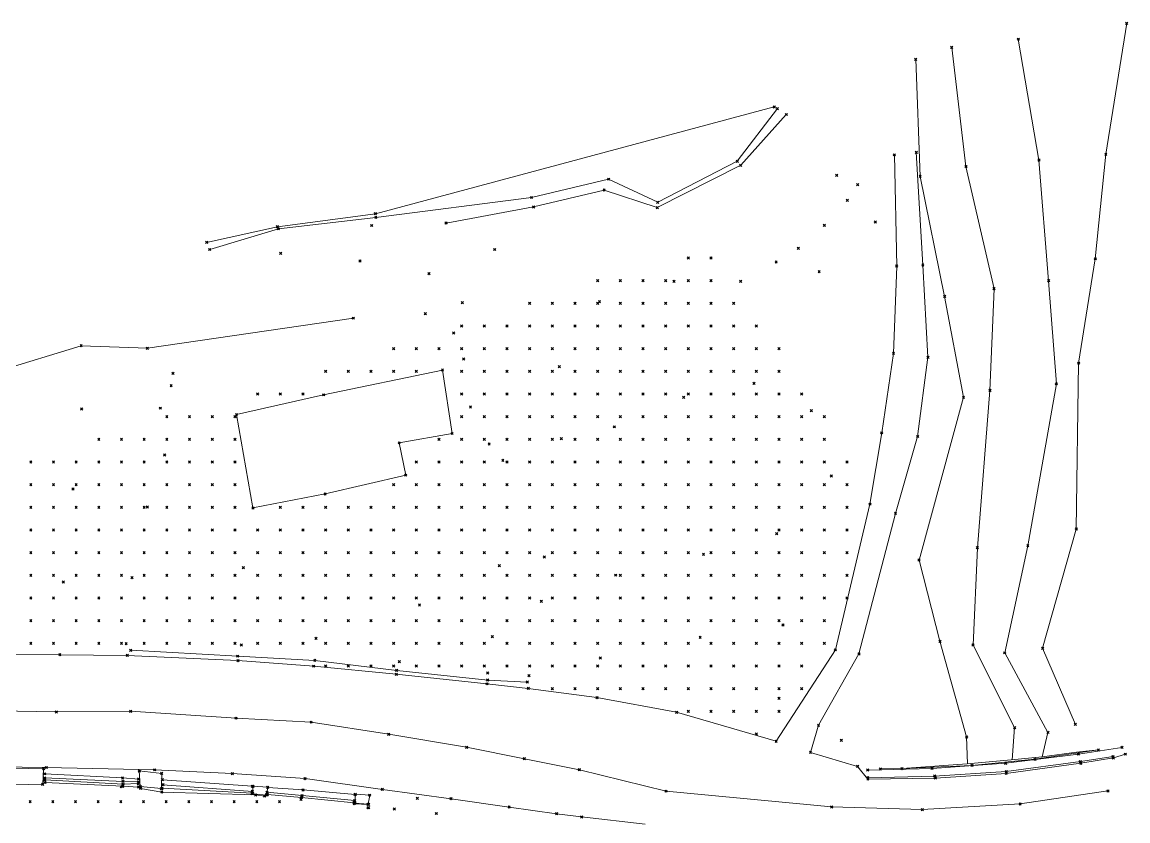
# Model space of a CAD drawing. Header units: metres. Extents: x 441556 to 446409, y 432338 to 461058.
# Drawn here: x 442288.8 to 442435.1, y 451494.8 to 451600.4 of the extents above; entities that cross this region are included whole.
import ezdxf

# ---------------------------------------------------------------- set-up
doc = ezdxf.new("R2010")
doc.units = ezdxf.units.M
doc.header["$MEASUREMENT"] = 0
doc.header["$PDMODE"] = 35
doc.header["$PDSIZE"] = 0.15
for name, color, linetype, lineweight in [('DTM-BRE-RevN_GRP_ CAROSABIL', 2, 'Continuous', 0), ('DTM-BRE-RevN_GRP_ACCES PROPRIETATE', 2, 'Continuous', 0), ('DTM-BRE-RevN_GRP_ACOSTAMENT', 2, 'Continuous', 0), ('DTM-BRE-RevN_GRP_AX', 2, 'Continuous', 0), ('DTM-BRE-RevN_GRP_BORDURA', 2, 'Continuous', 0), ('DTM-BRE-RevN_GRP_CURS APA', 2, 'Continuous', 0), ('DTM-BRE-RevN_GRP_DRUM PIATRA', 2, 'Continuous', 0), ('DTM-BRE-RevN_GRP_PLATFORMA BETON', 2, 'Continuous', 0), ('DTM-BRE-RevN_GRP_POD', 2, 'Continuous', 0), ('DTM-BRE-RevN_GRP_RAU', 2, 'Continuous', 0), ('DTM-BRE-RevN_GRP_SANT BETON JOS', 2, 'Continuous', 0), ('DTM-BRE-RevN_GRP_SANT BETON SUS', 2, 'Continuous', 0), ('DTM-BRE-RevN_GRP_TALUZ JOS', 2, 'Continuous', 0), ('DTM-BRE-RevN_GRP_TALUZ SUS', 2, 'Continuous', 0), ('DTM-BRE-RevN_GRP_TROTUAR', 2, 'Continuous', 0), ('DTM-BRE-RevN_YP_RevL', 1, 'Continuous', 0), ('DTM-NOK-RevN_LIDAR_co_lidar', 91, 'Continuous', 0), ('DTM-NOK-RevN_RTK', 32, 'Continuous', 0)]:
    doc.layers.add(name, color=color, linetype=linetype, lineweight=lineweight)

msp = doc.modelspace()

# ---------------------------------------------------------------- linework, layer by layer
at = {"layer": 'DTM-BRE-RevN_GRP_ CAROSABIL'}
for p, q in [((442281.865, 451516.865, 357.594), (442293.775, 451516.749, 357.779)), ((442293.775, 451516.749, 357.779), (442302.687, 451516.662, 357.88)), ((442302.687, 451516.662, 357.88), (442317.345, 451515.975, 358.039)), ((442388.553, 451505.313, 358.686), (442396.393, 451517.405, 357.764)), ((442399.506, 451516.859, 357.747), (442394.155, 451507.432, 358.628)), ((442317.345, 451515.975, 358.039), (442327.374, 451515.242, 358.163)), ((442327.374, 451515.242, 358.163), (442338.294, 451514.171, 358.349)), ((442338.294, 451514.171, 358.349), (442350.277, 451512.91, 358.466)), ((442350.277, 451512.91, 358.466), (442355.745, 451512.294, 358.49)), ((442355.745, 451512.294, 358.49), (442364.837, 451511.084, 358.55)), ((442364.837, 451511.084, 358.55), (442375.373, 451509.143, 358.603)), ((442375.373, 451509.143, 358.603), (442388.553, 451505.313, 358.686)), ((442394.155, 451507.432, 358.628), (442393.09, 451503.844, 358.707)), ((442393.09, 451503.844, 358.707), (442399.331, 451501.989, 358.732)), ((442433.172, 451503.114, 358.71), (442434.756, 451503.606, 358.571)), ((442291.983, 451501.842, 357.524), (442281.905, 451501.954, 357.529)), ((442306.31, 451501.533, 357.606), (442291.983, 451501.842, 357.524)), ((442399.331, 451501.989, 358.732), (442400.68, 451500.298, 358.831)), ((442418.978, 451501.069, 358.893), (442428.858, 451502.409, 358.756)), ((442428.858, 451502.409, 358.756), (442433.172, 451503.114, 358.71)), ((442316.589, 451501.028, 357.712), (442306.31, 451501.533, 357.606)), ((442326.221, 451500.378, 357.836), (442316.589, 451501.028, 357.712)), ((442336.444, 451498.938, 357.969), (442326.221, 451500.378, 357.836)), ((442400.68, 451500.298, 358.831), (442409.621, 451500.45, 358.922)), ((442409.621, 451500.45, 358.922), (442418.978, 451501.069, 358.893)), ((442345.531, 451497.713, 358.171), (442336.444, 451498.938, 357.969)), ((442353.225, 451496.608, 358.303), (442345.531, 451497.713, 358.171)), ((442359.498, 451495.719, 358.437), (442353.225, 451496.608, 358.303)), ((442362.812, 451495.308, 358.499), (442359.498, 451495.719, 358.437)), ((442371.211, 451494.329, 358.632), (442362.812, 451495.308, 358.499))]:
    msp.add_line(p, q, dxfattribs=at)
at = {"layer": 'DTM-BRE-RevN_GRP_ACCES PROPRIETATE'}
for p, q in [((442307.265, 451498.584, 357.23), (442304.45, 451499.079, 357.271)), ((442319.683, 451498.21, 357.318), (442307.265, 451498.584, 357.23)), ((442320.874, 451498.058, 357.219), (442319.683, 451498.21, 357.318)), ((442334.634, 451496.953, 357.677), (442332.717, 451497.043, 357.613))]:
    msp.add_line(p, q, dxfattribs=at)
at = {"layer": 'DTM-BRE-RevN_GRP_ACOSTAMENT'}
for p, q in [((442317.307, 451516.565, 358.032), (442303.157, 451517.337, 357.813)), ((442327.512, 451516.006, 358.131), (442317.307, 451516.565, 358.032)), ((442338.351, 451514.678, 358.295), (442327.512, 451516.006, 358.131)), ((442350.393, 451513.397, 358.401), (442338.351, 451514.678, 358.295)), ((442355.625, 451513.135, 358.416), (442350.393, 451513.397, 358.401))]:
    msp.add_line(p, q, dxfattribs=at)
at = {"layer": 'DTM-BRE-RevN_GRP_AX'}
for p, q in [((442281.579, 451509.436, 357.588), (442293.305, 451509.188, 357.656)), ((442293.305, 451509.188, 357.656), (442303.13, 451509.272, 357.732)), ((442303.13, 451509.272, 357.732), (442317.083, 451508.365, 357.867)), ((442317.083, 451508.365, 357.867), (442327.03, 451507.834, 357.973)), ((442327.03, 451507.834, 357.973), (442337.291, 451506.243, 358.137)), ((442337.291, 451506.243, 358.137), (442347.588, 451504.518, 358.289)), ((442347.588, 451504.518, 358.289), (442355.241, 451502.994, 358.408)), ((442355.241, 451502.994, 358.408), (442362.525, 451501.54, 358.489)), ((442362.525, 451501.54, 358.489), (442373.99, 451498.708, 358.656)), ((442373.99, 451498.708, 358.656), (442395.883, 451496.624, 358.904)), ((442420.837, 451497.029, 358.882), (442432.453, 451498.741, 358.768)), ((442395.883, 451496.624, 358.904), (442407.883, 451496.273, 359.002)), ((442407.883, 451496.273, 359.002), (442420.837, 451497.029, 358.882))]:
    msp.add_line(p, q, dxfattribs=at)
at = {"layer": 'DTM-BRE-RevN_GRP_BORDURA'}
for p, q in [((442428.81, 451502.615, 358.968), (442433.135, 451503.294, 358.745)), ((442418.992, 451501.305, 359.066), (442428.81, 451502.615, 358.968)), ((442400.68, 451500.49, 358.815), (442409.517, 451500.711, 359.069)), ((442409.517, 451500.711, 359.069), (442418.992, 451501.305, 359.066))]:
    msp.add_line(p, q, dxfattribs=at)
at = {"layer": 'DTM-BRE-RevN_GRP_CURS APA'}
for p, q in [((442335.518, 451575.085, 351.505), (442388.292, 451589.209, 351.399)), ((442322.555, 451573.363, 351.46), (442335.518, 451575.085, 351.505)), ((442313.195, 451571.287, 351.464), (442322.555, 451573.363, 351.46))]:
    msp.add_line(p, q, dxfattribs=at)
at = {"layer": 'DTM-BRE-RevN_GRP_DRUM PIATRA'}
for p, q in [((442404.196, 451582.871, 352.733), (442404.504, 451568.154, 353.303)), ((442407.095, 451583.201, 352.717), (442407.954, 451568.293, 353.204)), ((442404.504, 451568.154, 353.303), (442404.075, 451556.601, 353.718)), ((442407.954, 451568.293, 353.204), (442408.632, 451556.102, 353.761)), ((442404.075, 451556.601, 353.718), (442402.519, 451546.101, 354.416)), ((442408.632, 451556.102, 353.761), (442407.271, 451545.619, 354.56)), ((442402.519, 451546.101, 354.416), (442400.964, 451536.669, 355.343)), ((442407.271, 451545.619, 354.56), (442404.342, 451535.445, 355.593)), ((442400.964, 451536.669, 355.343), (442396.393, 451517.405, 357.764)), ((442404.342, 451535.445, 355.593), (442399.506, 451516.859, 357.747))]:
    msp.add_line(p, q, dxfattribs=at)
at = {"layer": 'DTM-BRE-RevN_GRP_PLATFORMA BETON'}
for p, q in [((442344.402, 451554.407, 357.744), (442328.663, 451551.127, 357.736)), ((442345.683, 451546.016, 357.942), (442344.402, 451554.407, 357.744)), ((442328.663, 451551.127, 357.736), (442317.149, 451548.525, 357.724)), ((442317.149, 451548.525, 357.724), (442319.327, 451536.165, 357.618)), ((442338.671, 451544.776, 357.709), (442345.683, 451546.016, 357.942)), ((442339.541, 451540.506, 357.642), (442338.671, 451544.776, 357.709)), ((442328.88, 451538.028, 357.655), (442339.541, 451540.506, 357.642)), ((442319.327, 451536.165, 357.618), (442328.88, 451538.028, 357.655))]:
    msp.add_line(p, q, dxfattribs=at)
at = {"layer": 'DTM-BRE-RevN_GRP_POD'}
for p, q in [((442431.196, 451504.173, 358.748), (442422.791, 451502.929, 358.997)), ((442414.445, 451502.116, 359.068), (442405.202, 451501.696, 359.052)), ((442422.791, 451502.929, 358.997), (442414.445, 451502.116, 359.068)), ((442287.65, 451501.743, 357.432), (442291.622, 451501.676, 357.431)), ((442291.622, 451501.676, 357.431), (442291.517, 451499.633, 357.162)), ((442304.416, 451499.315, 357.275), (442304.276, 451501.392, 357.464)), ((442304.276, 451501.392, 357.464), (442307.251, 451501.057, 357.435)), ((442307.251, 451501.057, 357.435), (442307.208, 451499.055, 357.279)), ((442405.202, 451501.696, 359.052), (442402.332, 451501.656, 359.011)), ((442291.517, 451499.633, 357.162), (442287.716, 451499.568, 357.076)), ((442307.208, 451499.055, 357.279), (442304.416, 451499.315, 357.275)), ((442319.326, 451499.357, 357.471), (442319.282, 451498.376, 357.327)), ((442321.285, 451499.235, 357.409), (442319.326, 451499.357, 357.471)), ((442321.105, 451498.198, 357.276), (442321.285, 451499.235, 357.409)), ((442319.282, 451498.376, 357.327), (442321.105, 451498.198, 357.276)), ((442332.886, 451498.304, 357.699), (442332.823, 451497.141, 357.585)), ((442334.774, 451498.186, 357.765), (442332.886, 451498.304, 357.699)), ((442334.558, 451496.984, 357.668), (442334.774, 451498.186, 357.765)), ((442332.823, 451497.141, 357.585), (442334.558, 451496.984, 357.668))]:
    msp.add_line(p, q, dxfattribs=at)
at = {"layer": 'DTM-BRE-RevN_GRP_RAU'}
for p, q in [((442413.658, 451581.325, 351.527), (442411.78, 451597.069, 351.224)), ((442423.32, 451582.167, 351.795), (442420.585, 451598.162, 351.568)), ((442417.378, 451565.165, 351.965), (442413.658, 451581.325, 351.527)), ((442424.594, 451566.225, 351.883), (442423.32, 451582.167, 351.795)), ((442425.635, 451552.579, 352.503), (442424.594, 451566.225, 351.883)), ((442416.828, 451551.711, 352.732), (442417.378, 451565.165, 351.965)), ((442415.177, 451530.91, 352.178), (442416.828, 451551.711, 352.732)), ((442421.846, 451531.166, 352.991), (442425.635, 451552.579, 352.503)), ((442418.785, 451517.01, 352.875), (442421.846, 451531.166, 352.991)), ((442414.599, 451518.034, 352.563), (442415.177, 451530.91, 352.178)), ((442420.101, 451507.118, 352.824), (442414.599, 451518.034, 352.563)), ((442424.506, 451506.488, 354.562), (442418.785, 451517.01, 352.875))]:
    msp.add_line(p, q, dxfattribs=at)
at = {"layer": 'DTM-BRE-RevN_GRP_SANT BETON JOS'}
for p, q in [((442302.136, 451500.002, 356.806), (442291.774, 451500.454, 356.632)), ((442302.142, 451499.636, 356.808), (442291.777, 451500.199, 356.663)), ((442304.218, 451499.946, 356.852), (442302.136, 451500.002, 356.806)), ((442304.132, 451499.714, 356.827), (442302.142, 451499.636, 356.808)), ((442319.255, 451498.679, 356.995), (442307.415, 451499.557, 356.831)), ((442325.821, 451498.118, 357.164), (442321.179, 451498.575, 356.936)), ((442332.793, 451497.481, 357.393), (442325.821, 451498.118, 357.164))]:
    msp.add_line(p, q, dxfattribs=at)
at = {"layer": 'DTM-BRE-RevN_GRP_SANT BETON SUS'}
for p, q in [((442302.059, 451500.459, 357.376), (442291.771, 451501.006, 357.306)), ((442304.203, 451500.309, 357.347), (442302.059, 451500.459, 357.376)), ((442302.098, 451499.357, 357.202), (442291.809, 451499.857, 356.958)), ((442304.178, 451499.248, 357.195), (442302.098, 451499.357, 357.202)), ((442319.211, 451498.43, 357.255), (442307.315, 451499.095, 357.143)), ((442319.231, 451499.353, 357.394), (442307.334, 451500.223, 357.358)), ((442325.948, 451498.872, 357.538), (442321.288, 451499.204, 357.427)), ((442332.834, 451498.264, 357.683), (442325.948, 451498.872, 357.538)), ((442325.767, 451497.89, 357.378), (442321.233, 451498.264, 357.251)), ((442332.695, 451497.189, 357.585), (442325.767, 451497.89, 357.378))]:
    msp.add_line(p, q, dxfattribs=at)
at = {"layer": 'DTM-BRE-RevN_GRP_TALUZ JOS'}
for p, q in [((442383.407, 451582.013, 351.921), (442388.709, 451588.98, 351.713)), ((442372.872, 451576.598, 351.831), (442383.407, 451582.013, 351.921)), ((442356.181, 451577.222, 351.884), (442366.375, 451579.65, 351.663)), ((442366.375, 451579.65, 351.663), (442372.872, 451576.598, 351.831)), ((442335.579, 451574.586, 352.251), (442356.181, 451577.222, 351.884)), ((442322.697, 451573.08, 351.955), (442335.579, 451574.586, 352.251)), ((442313.605, 451570.351, 352.065), (442322.697, 451573.08, 351.955))]:
    msp.add_line(p, q, dxfattribs=at)
at = {"layer": 'DTM-BRE-RevN_GRP_TALUZ SUS'}
for p, q in [((442432.167, 451582.944, 355.131), (442434.937, 451600.268, 353.46)), ((442407.605, 451580.008, 352.808), (442407.011, 451595.508, 352.101)), ((442383.861, 451581.48, 352.882), (442389.879, 451588.205, 352.413)), ((442430.769, 451569.113, 357.022), (442432.167, 451582.944, 355.131)), ((442372.821, 451575.887, 352.742), (442383.861, 451581.48, 352.882)), ((442410.832, 451564.152, 353.23), (442407.605, 451580.008, 352.808)), ((442356.457, 451575.977, 352.903), (442365.793, 451578.201, 352.731)), ((442365.793, 451578.201, 352.731), (442372.821, 451575.887, 352.742)), ((442344.882, 451573.835, 353.542), (442356.457, 451575.977, 352.903)), ((442428.565, 451555.311, 354.555), (442430.769, 451569.113, 357.022)), ((442413.335, 451550.803, 354.69), (442410.832, 451564.152, 353.23)), ((442284.979, 451554.066, 356.43), (442296.596, 451557.623, 356.834)), ((442296.596, 451557.623, 356.834), (442305.349, 451557.292, 356.758)), ((442428.254, 451533.369, 356.269), (442428.565, 451555.311, 354.555)), ((442407.45, 451529.272, 356.024), (442413.335, 451550.803, 354.69)), ((442423.801, 451517.611, 355.025), (442428.254, 451533.369, 356.269)), ((442410.22, 451518.544, 354.37), (442407.45, 451529.272, 356.024)), ((442413.749, 451505.886, 353.483), (442410.22, 451518.544, 354.37)), ((442428.134, 451507.538, 355.626), (442423.801, 451517.611, 355.025))]:
    msp.add_line(p, q, dxfattribs=at)
at = {"layer": 'DTM-BRE-RevN_GRP_TROTUAR'}
for p, q in [((442428.533, 451503.605, 358.93), (442418.919, 451502.402, 359.044)), ((442434.302, 451504.501, 358.62), (442428.533, 451503.605, 358.93)), ((442418.919, 451502.402, 359.044), (442409.18, 451501.721, 359.023)), ((442409.18, 451501.721, 359.023), (442400.65, 451501.506, 358.792))]:
    msp.add_line(p, q, dxfattribs=at)
at = {"layer": 'DTM-BRE-RevN_YP_RevL'}
for p, q in [((442305.349, 451557.292, 356.758), (442332.605, 451561.269, 357.144)), ((442420.101, 451507.118, 352.824), (442419.775, 451502.875, 352.954)), ((442423.767, 451503.264, 354.342), (442424.506, 451506.488, 354.562)), ((442413.879, 451502.333, 353.675), (442413.749, 451505.886, 353.483)), ((442423.767, 451503.264, 354.342), (442419.652, 451502.863, 352.967)), ((442428.3, 451503.874, 356.313), (442423.767, 451503.264, 354.342)), ((442431.196, 451504.173, 358.748), (442428.3, 451503.874, 356.313)), ((442413.833, 451502.329, 353.696), (442405.202, 451501.696, 359.052)), ((442419.652, 451502.863, 352.967), (442413.833, 451502.329, 353.696))]:
    msp.add_line(p, q, dxfattribs=at)
at = {"layer": 'DTM-NOK-RevN_LIDAR_co_lidar'}
for p in [(442376.918, 451569.241, 354.451), (442379.917, 451569.241, 354.413), (442364.921, 451566.242, 354.07), (442367.92, 451566.242, 354.016), (442370.919, 451566.242, 353.965), (442373.919, 451566.242, 353.972), (442376.918, 451566.242, 354.028), (442379.917, 451566.242, 353.925), (442355.922, 451563.243, 353.783), (442358.922, 451563.243, 353.839), (442361.921, 451563.243, 353.952), (442364.921, 451563.243, 354.043), (442367.92, 451563.243, 354.04), (442370.919, 451563.243, 353.975), (442373.919, 451563.243, 353.892), (442376.918, 451563.243, 353.836), (442379.917, 451563.243, 353.779), (442382.917, 451563.243, 353.674), (442346.924, 451560.243, 354.298), (442349.924, 451560.243, 354.136), (442352.923, 451560.243, 354.025), (442355.922, 451560.243, 353.915), (442358.922, 451560.243, 353.862), (442361.921, 451560.243, 353.918), (442364.921, 451560.243, 353.972), (442367.92, 451560.243, 353.995), (442370.919, 451560.243, 353.987), (442373.919, 451560.243, 353.937), (442376.918, 451560.243, 353.913), (442379.917, 451560.243, 353.899), (442382.917, 451560.243, 353.82), (442385.916, 451560.243, 353.706), (442337.926, 451557.244, 357.426), (442340.926, 451557.244, 357.373), (442343.925, 451557.244, 355.993), (442346.924, 451557.244, 354.734), (442349.924, 451557.244, 354.637), (442352.923, 451557.244, 354.241), (442355.922, 451557.244, 354.125), (442358.922, 451557.244, 353.906), (442361.921, 451557.244, 353.892), (442364.921, 451557.244, 353.936), (442367.92, 451557.244, 353.978), (442370.919, 451557.244, 354.018), (442373.919, 451557.244, 354.027), (442376.918, 451557.244, 354.032), (442379.917, 451557.244, 354.018), (442382.917, 451557.244, 353.962), (442385.916, 451557.244, 353.903), (442388.915, 451557.244, 353.858), (442328.928, 451554.245, 357.255), (442331.928, 451554.245, 357.35), (442334.927, 451554.245, 357.434), (442337.926, 451554.245, 357.45), (442340.926, 451554.245, 357.461), (442346.924, 451554.245, 354.931), (442349.924, 451554.245, 354.714), (442352.923, 451554.245, 354.306), (442355.922, 451554.245, 354.178), (442358.922, 451554.245, 353.901), (442361.921, 451554.245, 353.857), (442364.921, 451554.245, 353.936), (442367.92, 451554.245, 354.004), (442370.919, 451554.245, 354.085), (442373.919, 451554.245, 354.107), (442376.918, 451554.245, 354.113), (442379.917, 451554.245, 354.148), (442382.917, 451554.245, 354.159), (442385.916, 451554.245, 354.164), (442388.915, 451554.245, 354.134), (442319.93, 451551.245, 357.232), (442322.93, 451551.245, 357.319), (442325.929, 451551.245, 357.355), (442346.924, 451551.245, 355.107), (442349.924, 451551.245, 354.503), (442352.923, 451551.245, 354.353), (442355.922, 451551.245, 354.028), (442358.922, 451551.245, 353.853), (442361.921, 451551.245, 353.918), (442364.921, 451551.245, 353.99), (442367.92, 451551.245, 354.047), (442370.919, 451551.245, 354.177), (442373.919, 451551.245, 354.265), (442376.918, 451551.245, 354.314), (442379.917, 451551.245, 354.434), (442382.917, 451551.245, 354.665), (442385.916, 451551.245, 354.845), (442388.915, 451551.245, 354.678), (442391.915, 451551.245, 354.353), (442307.933, 451548.246, 355.677), (442310.932, 451548.246, 355.908), (442313.932, 451548.246, 356.592), (442316.931, 451548.246, 357.281), (442346.924, 451548.246, 355.63), (442349.924, 451548.246, 354.545), (442352.923, 451548.246, 354.413), (442355.922, 451548.246, 354.043), (442358.922, 451548.246, 353.885), (442361.921, 451548.246, 354.017), (442364.921, 451548.246, 354.124), (442367.92, 451548.246, 354.259), (442370.919, 451548.246, 354.452), (442373.919, 451548.246, 354.617), (442376.918, 451548.246, 354.768), (442379.917, 451548.246, 355.075), (442382.917, 451548.246, 355.597), (442385.916, 451548.246, 355.93), (442388.915, 451548.246, 355.568), (442391.915, 451548.246, 354.842), (442394.914, 451548.246, 354.523), (442298.935, 451545.247, 355.661), (442301.934, 451545.247, 355.773), (442304.934, 451545.247, 355.8), (442307.933, 451545.247, 355.9), (442310.932, 451545.247, 356.046), (442313.932, 451545.247, 356.446), (442316.931, 451545.247, 357.071), (442343.925, 451545.247, 357.658), (442346.924, 451545.247, 356.554), (442349.924, 451545.247, 354.961), (442352.923, 451545.247, 354.576), (442355.922, 451545.247, 354.527), (442358.922, 451545.247, 354.39), (442361.921, 451545.247, 354.201), (442364.921, 451545.247, 354.461), (442367.92, 451545.247, 354.783), (442370.919, 451545.247, 354.969), (442373.919, 451545.247, 355.299), (442376.918, 451545.247, 355.699), (442379.917, 451545.247, 356.26), (442382.917, 451545.247, 356.923), (442385.916, 451545.247, 357.103), (442388.915, 451545.247, 356.587), (442391.915, 451545.247, 355.57), (442394.914, 451545.247, 355.145), (442289.937, 451542.247, 356.11), (442292.936, 451542.247, 355.35), (442295.936, 451542.247, 355.23), (442298.935, 451542.247, 355.475), (442301.934, 451542.247, 355.625), (442304.934, 451542.247, 355.792), (442307.933, 451542.247, 356.042), (442310.932, 451542.247, 356.216), (442313.932, 451542.247, 356.368), (442316.931, 451542.247, 356.827), (442340.926, 451542.247, 357.61), (442343.925, 451542.247, 357.696), (442346.924, 451542.247, 357.273), (442349.924, 451542.247, 355.742), (442352.923, 451542.247, 355.013), (442355.922, 451542.247, 355.128), (442358.922, 451542.247, 355.255), (442361.921, 451542.247, 354.838), (442364.921, 451542.247, 355.244), (442367.92, 451542.247, 355.842), (442370.919, 451542.247, 356.108), (442373.919, 451542.247, 356.618), (442376.918, 451542.247, 357.137), (442379.917, 451542.247, 357.587), (442382.917, 451542.247, 358.081), (442385.916, 451542.247, 358.109), (442388.915, 451542.247, 357.513), (442391.915, 451542.247, 356.254), (442394.914, 451542.247, 355.62), (442397.913, 451542.247, 355.034), (442289.937, 451539.248, 356.381), (442292.936, 451539.248, 355.443), (442295.936, 451539.248, 355.23), (442298.935, 451539.248, 355.517), (442301.934, 451539.248, 355.723), (442304.934, 451539.248, 355.855), (442307.933, 451539.248, 356.022), (442310.932, 451539.248, 356.219), (442313.932, 451539.248, 356.373), (442316.931, 451539.248, 356.753), (442337.926, 451539.248, 357.566), (442340.926, 451539.248, 357.609), (442343.925, 451539.248, 357.682), (442346.924, 451539.248, 357.735), (442349.924, 451539.248, 357.003), (442352.923, 451539.248, 355.622), (442355.922, 451539.248, 355.417), (442358.922, 451539.248, 355.862), (442361.921, 451539.248, 356.048), (442364.921, 451539.248, 356.524), (442367.92, 451539.248, 357.42), (442370.919, 451539.248, 357.976), (442373.919, 451539.248, 358.239), (442376.918, 451539.248, 358.241), (442379.917, 451539.248, 358.131), (442382.917, 451539.248, 358.236), (442385.916, 451539.248, 358.324), (442388.915, 451539.248, 357.913), (442391.915, 451539.248, 356.688), (442394.914, 451539.248, 355.983), (442397.913, 451539.248, 355.26), (442289.937, 451536.249, 356.831), (442292.936, 451536.249, 355.674), (442295.936, 451536.249, 355.38), (442298.935, 451536.249, 355.64), (442301.934, 451536.249, 355.854), (442304.934, 451536.249, 355.986), (442307.933, 451536.249, 356.092), (442310.932, 451536.249, 356.261), (442313.932, 451536.249, 356.434), (442316.931, 451536.249, 356.771), (442322.93, 451536.249, 357.421), (442325.929, 451536.249, 357.443), (442328.928, 451536.249, 357.472), (442331.928, 451536.249, 357.484), (442334.927, 451536.249, 357.546), (442337.926, 451536.249, 357.572), (442340.926, 451536.249, 357.502), (442343.925, 451536.249, 357.479), (442346.924, 451536.249, 357.2), (442349.924, 451536.249, 357.506), (442352.923, 451536.249, 355.728), (442355.922, 451536.249, 355.953), (442358.922, 451536.249, 357.12), (442361.921, 451536.249, 357.694), (442364.921, 451536.249, 357.951), (442367.92, 451536.249, 358.095), (442370.919, 451536.249, 358.218), (442373.919, 451536.249, 358.775), (442376.918, 451536.249, 358.741), (442379.917, 451536.249, 358.21), (442382.917, 451536.249, 358.257), (442385.916, 451536.249, 358.363), (442388.915, 451536.249, 358.099), (442391.915, 451536.249, 357.2), (442394.914, 451536.249, 356.441), (442397.913, 451536.249, 355.503), (442289.937, 451533.249, 356.698), (442292.936, 451533.249, 355.586), (442295.936, 451533.249, 355.418), (442298.935, 451533.249, 355.676), (442301.934, 451533.249, 355.893), (442304.934, 451533.249, 356.041), (442307.933, 451533.249, 356.176), (442310.932, 451533.249, 356.329), (442313.932, 451533.249, 356.48), (442316.931, 451533.249, 356.765), (442319.93, 451533.249, 357.209), (442322.93, 451533.249, 357.476), (442325.929, 451533.249, 357.498), (442328.928, 451533.249, 357.468), (442331.928, 451533.249, 357.488), (442334.927, 451533.249, 357.522), (442337.926, 451533.249, 357.585), (442340.926, 451533.249, 357.19), (442343.925, 451533.249, 357.018), (442346.924, 451533.249, 355.951), (442349.924, 451533.249, 355.777), (442352.923, 451533.249, 355.835), (442355.922, 451533.249, 357.698), (442358.922, 451533.249, 358.427), (442361.921, 451533.249, 358.473), (442364.921, 451533.249, 358.276), (442367.92, 451533.249, 358.165), (442370.919, 451533.249, 358.173), (442373.919, 451533.249, 358.407), (442376.918, 451533.249, 358.414), (442379.917, 451533.249, 358.212), (442382.917, 451533.249, 358.29), (442385.916, 451533.249, 358.351), (442388.915, 451533.249, 358.041), (442391.915, 451533.249, 357.343), (442394.914, 451533.249, 356.615), (442397.913, 451533.249, 355.879), (442289.937, 451530.25, 356.341), (442292.936, 451530.25, 355.48), (442295.936, 451530.25, 355.56), (442298.935, 451530.25, 355.855), (442301.934, 451530.25, 356.036), (442304.934, 451530.25, 356.14), (442307.933, 451530.25, 356.295), (442310.932, 451530.25, 356.441), (442313.932, 451530.25, 356.563), (442316.931, 451530.25, 356.78), (442319.93, 451530.25, 357.072), (442322.93, 451530.25, 357.322), (442325.929, 451530.25, 357.379), (442328.928, 451530.25, 357.376), (442331.928, 451530.25, 357.368), (442334.927, 451530.25, 357.477), (442337.926, 451530.25, 357.547), (442340.926, 451530.25, 357.302), (442343.925, 451530.25, 356.976), (442346.924, 451530.25, 356.307), (442349.924, 451530.25, 356.502), (442352.923, 451530.25, 357.705), (442355.922, 451530.25, 358.064), (442358.922, 451530.25, 358.117), (442361.921, 451530.25, 358.122), (442364.921, 451530.25, 358.277), (442367.92, 451530.25, 358.259), (442370.919, 451530.25, 358.2), (442373.919, 451530.25, 358.171), (442376.918, 451530.25, 358.192), (442379.917, 451530.25, 358.218), (442382.917, 451530.25, 358.148), (442385.916, 451530.25, 358.019), (442388.915, 451530.25, 357.741), (442391.915, 451530.25, 357.324), (442394.914, 451530.25, 356.891), (442397.913, 451530.25, 356.365), (442289.937, 451527.251, 356.164), (442292.936, 451527.251, 356.294), (442295.936, 451527.251, 356.155), (442298.935, 451527.251, 356.152), (442301.934, 451527.251, 356.259), (442304.934, 451527.251, 356.331), (442307.933, 451527.251, 356.406), (442310.932, 451527.251, 356.519), (442313.932, 451527.251, 356.622), (442316.931, 451527.251, 356.743), (442319.93, 451527.251, 356.899), (442322.93, 451527.251, 357.006), (442325.929, 451527.251, 357.119), (442328.928, 451527.251, 357.223), (442331.928, 451527.251, 357.281), (442334.927, 451527.251, 357.618), (442337.926, 451527.251, 357.996), (442340.926, 451527.251, 358.107), (442343.925, 451527.251, 358.008), (442346.924, 451527.251, 357.677), (442349.924, 451527.251, 357.662), (442352.923, 451527.251, 357.655), (442355.922, 451527.251, 357.749), (442358.922, 451527.251, 357.889), (442361.921, 451527.251, 358.012), (442364.921, 451527.251, 358.115), (442367.92, 451527.251, 358.156), (442370.919, 451527.251, 358.136), (442373.919, 451527.251, 358.101), (442376.918, 451527.251, 358.056), (442379.917, 451527.251, 358.033), (442382.917, 451527.251, 358.02), (442385.916, 451527.251, 357.915), (442388.915, 451527.251, 357.697), (442391.915, 451527.251, 357.38), (442394.914, 451527.251, 356.963), (442397.913, 451527.251, 356.61), (442289.937, 451524.251, 356.419), (442292.936, 451524.251, 356.529), (442295.936, 451524.251, 356.57), (442298.935, 451524.251, 356.582), (442301.934, 451524.251, 356.583), (442304.934, 451524.251, 356.596), (442307.933, 451524.251, 356.615), (442310.932, 451524.251, 356.647), (442313.932, 451524.251, 356.703), (442316.931, 451524.251, 356.767), (442319.93, 451524.251, 356.834), (442322.93, 451524.251, 356.915), (442325.929, 451524.251, 356.996), (442328.928, 451524.251, 357.065), (442331.928, 451524.251, 357.163), (442334.927, 451524.251, 357.563), (442337.926, 451524.251, 358.028), (442340.926, 451524.251, 357.845), (442343.925, 451524.251, 357.75), (442346.924, 451524.251, 357.552), (442349.924, 451524.251, 357.463), (442352.923, 451524.251, 357.546), (442355.922, 451524.251, 357.689), (442358.922, 451524.251, 357.836), (442361.921, 451524.251, 357.967), (442364.921, 451524.251, 358.043), (442367.92, 451524.251, 358.09), (442370.919, 451524.251, 358.093), (442373.919, 451524.251, 358.068), (442376.918, 451524.251, 358.037), (442379.917, 451524.251, 358.014), (442382.917, 451524.251, 358.018), (442385.916, 451524.251, 357.938), (442388.915, 451524.251, 357.668), (442391.915, 451524.251, 357.378), (442394.914, 451524.251, 357.115), (442397.913, 451524.251, 356.93), (442289.937, 451521.252, 356.867), (442292.936, 451521.252, 356.92), (442295.936, 451521.252, 356.942), (442298.935, 451521.252, 356.925), (442301.934, 451521.252, 356.895), (442304.934, 451521.252, 356.906), (442307.933, 451521.252, 356.905), (442310.932, 451521.252, 356.882), (442313.932, 451521.252, 356.883), (442316.931, 451521.252, 356.906), (442319.93, 451521.252, 356.939), (442322.93, 451521.252, 356.973), (442325.929, 451521.252, 357.01), (442328.928, 451521.252, 357.064), (442331.928, 451521.252, 357.061), (442334.927, 451521.252, 357.266), (442337.926, 451521.252, 357.428), (442340.926, 451521.252, 357.476), (442343.925, 451521.252, 357.464), (442346.924, 451521.252, 357.461), (442349.924, 451521.252, 357.556), (442352.923, 451521.252, 357.631), (442355.922, 451521.252, 357.737), (442358.922, 451521.252, 357.815), (442361.921, 451521.252, 357.931), (442364.921, 451521.252, 358.033), (442367.92, 451521.252, 358.059), (442370.919, 451521.252, 358.064), (442373.919, 451521.252, 358.053), (442376.918, 451521.252, 358.021), (442379.917, 451521.252, 358.001), (442382.917, 451521.252, 357.99), (442385.916, 451521.252, 357.876), (442388.915, 451521.252, 357.637), (442391.915, 451521.252, 357.474), (442394.914, 451521.252, 357.336), (442289.937, 451518.253, 357.296), (442292.936, 451518.253, 357.331), (442295.936, 451518.253, 357.315), (442298.935, 451518.253, 357.287), (442301.934, 451518.253, 357.282), (442304.934, 451518.253, 357.31), (442307.933, 451518.253, 357.336), (442310.932, 451518.253, 357.382), (442313.932, 451518.253, 357.421), (442316.931, 451518.253, 357.414), (442319.93, 451518.253, 357.397), (442322.93, 451518.253, 357.348), (442325.929, 451518.253, 357.257), (442328.928, 451518.253, 357.225), (442331.928, 451518.253, 357.277), (442334.927, 451518.253, 357.35), (442337.926, 451518.253, 357.467), (442340.926, 451518.253, 357.543), (442343.925, 451518.253, 357.595), (442346.924, 451518.253, 357.629), (442349.924, 451518.253, 357.704), (442352.923, 451518.253, 357.754), (442355.922, 451518.253, 357.806), (442358.922, 451518.253, 357.852), (442361.921, 451518.253, 357.945), (442364.921, 451518.253, 358.062), (442367.92, 451518.253, 358.125), (442370.919, 451518.253, 358.119), (442373.919, 451518.253, 358.084), (442376.918, 451518.253, 358.044), (442379.917, 451518.253, 358.01), (442382.917, 451518.253, 358.034), (442385.916, 451518.253, 358.111), (442388.915, 451518.253, 358.091), (442391.915, 451518.253, 357.922), (442394.914, 451518.253, 357.748), (442328.928, 451515.253, 357.908), (442331.928, 451515.253, 357.884), (442334.927, 451515.253, 357.845), (442337.926, 451515.253, 357.879), (442340.926, 451515.253, 357.882), (442343.925, 451515.253, 357.898), (442346.924, 451515.253, 357.9), (442349.924, 451515.253, 357.948), (442352.923, 451515.253, 357.925), (442355.922, 451515.253, 357.897), (442358.922, 451515.253, 357.959), (442361.921, 451515.253, 358.063), (442364.921, 451515.253, 358.132), (442367.92, 451515.253, 358.174), (442370.919, 451515.253, 358.174), (442373.919, 451515.253, 358.159), (442376.918, 451515.253, 358.138), (442379.917, 451515.253, 358.152), (442382.917, 451515.253, 358.29), (442385.916, 451515.253, 358.475), (442388.915, 451515.253, 358.533), (442391.915, 451515.253, 358.428), (442358.922, 451512.254, 358.357), (442361.921, 451512.254, 358.425), (442364.921, 451512.254, 358.426), (442367.92, 451512.254, 358.36), (442370.919, 451512.254, 358.302), (442373.919, 451512.254, 358.26), (442376.918, 451512.254, 358.269), (442379.917, 451512.254, 358.367), (442382.917, 451512.254, 358.568), (442385.916, 451512.254, 358.794), (442388.915, 451512.254, 358.86), (442391.915, 451512.254, 358.749), (442376.918, 451509.255, 358.539), (442379.917, 451509.255, 358.597), (442382.917, 451509.255, 358.782), (442385.916, 451509.255, 359.048), (442388.915, 451509.255, 359.078), (442385.916, 451506.255, 358.822), (442289.846, 451497.336, 356.405), (442292.845, 451497.336, 356.251), (442295.844, 451497.336, 356.467), (442298.844, 451497.336, 356.614), (442301.843, 451497.336, 356.635), (442304.842, 451497.336, 356.881), (442307.842, 451497.336, 357.289), (442310.841, 451497.336, 357.386), (442313.84, 451497.336, 357.284), (442316.84, 451497.336, 357.183), (442319.839, 451497.336, 357.153), (442322.838, 451497.336, 357.218)]:
    msp.add_point(p, dxfattribs=at)
at = {"layer": 'DTM-NOK-RevN_RTK'}
for p in [(442434.937, 451600.268, 353.46), (442411.78, 451597.069, 351.224), (442420.585, 451598.162, 351.568), (442407.011, 451595.508, 352.101), (442388.292, 451589.209, 351.399), (442388.709, 451588.98, 351.713), (442389.879, 451588.205, 352.413), (442404.196, 451582.871, 352.733), (442407.095, 451583.201, 352.717), (442423.32, 451582.167, 351.795), (442432.167, 451582.944, 355.131), (442383.407, 451582.013, 351.921), (442383.861, 451581.48, 352.882), (442413.658, 451581.325, 351.527), (442366.375, 451579.65, 351.663), (442396.57, 451580.143, 354.832), (442407.605, 451580.008, 352.808), (442365.793, 451578.201, 352.731), (442399.323, 451578.917, 355.536), (442356.181, 451577.222, 351.884), (442372.872, 451576.598, 351.831), (442397.959, 451576.849, 355.528), (442335.518, 451575.085, 351.505), (442356.457, 451575.977, 352.903), (442372.821, 451575.887, 352.742), (442322.555, 451573.363, 351.46), (442335.019, 451573.524, 352.706), (442335.579, 451574.586, 352.251), (442344.882, 451573.835, 353.542), (442394.941, 451573.526, 355.524), (442401.682, 451573.97, 353.044), (442322.697, 451573.08, 351.955), (442313.195, 451571.287, 351.464), (442391.482, 451570.517, 355.749), (442313.605, 451570.351, 352.065), (442322.999, 451569.853, 352.198), (442351.315, 451570.345, 353.467), (442430.769, 451569.113, 357.022), (442333.492, 451568.842, 352.798), (442388.551, 451568.704, 355.03), (442404.504, 451568.154, 353.303), (442407.954, 451568.293, 353.204), (442342.603, 451567.166, 353.153), (442375.046, 451566.151, 353.892), (442383.837, 451566.131, 353.643), (442394.239, 451567.41, 353.404), (442424.594, 451566.225, 351.883), (442417.378, 451565.165, 351.965), (442347.03, 451563.325, 353.729), (442365.175, 451563.466, 354.097), (442410.832, 451564.152, 353.23), (442342.144, 451561.846, 357.356), (442332.605, 451561.269, 357.144), (442345.887, 451559.316, 354.43), (442296.596, 451557.623, 356.834), (442305.349, 451557.292, 356.758), (442347.199, 451555.856, 354.569), (442404.075, 451556.601, 353.718), (442408.632, 451556.102, 353.761), (442344.402, 451554.407, 357.744), (442359.863, 451554.863, 353.969), (442428.565, 451555.311, 354.555), (442308.729, 451553.962, 357.15), (442308.498, 451552.322, 357.193), (442385.611, 451552.634, 354.124), (442416.828, 451551.711, 352.732), (442425.635, 451552.579, 352.503), (442328.663, 451551.127, 357.736), (442376.319, 451550.784, 354.185), (442413.335, 451550.803, 354.69), (442296.646, 451549.271, 356.25), (442307.08, 451549.362, 355.61), (442317.149, 451548.525, 357.724), (442348.105, 451549.508, 354.742), (442393.201, 451549.023, 354.304), (442345.683, 451546.016, 357.942), (442367.124, 451546.895, 354.222), (442402.519, 451546.101, 354.416), (442407.271, 451545.619, 354.56), (442338.671, 451544.776, 357.709), (442350.58, 451544.613, 354.45), (442360.137, 451545.339, 353.853), (442307.628, 451543.184, 356.232), (442352.382, 451542.456, 354.865), (442339.541, 451540.506, 357.642), (442395.853, 451540.407, 354.906), (442295.509, 451538.684, 355.815), (442328.88, 451538.028, 357.655), (442305.335, 451536.276, 356.183), (442319.327, 451536.165, 357.618), (442400.964, 451536.669, 355.343), (442404.342, 451535.445, 355.593), (442388.631, 451532.769, 357.897), (442428.254, 451533.369, 356.269), (442415.177, 451530.91, 352.178), (442421.846, 451531.166, 352.991), (442357.88, 451529.682, 357.557), (442378.935, 451530.021, 357.979), (442318.064, 451528.259, 356.979), (442351.925, 451528.546, 357.32), (442407.45, 451529.272, 356.024), (442303.311, 451526.937, 356.543), (442367.323, 451527.28, 357.931), (442294.242, 451526.36, 356.579), (442357.486, 451523.831, 357.734), (442341.358, 451523.318, 357.421), (442389.439, 451520.704, 357.586), (442302.552, 451518.204, 357.516), (442317.773, 451518.042, 357.449), (442327.664, 451518.909, 357.241), (442350.989, 451519.158, 357.77), (442378.497, 451519.043, 357.98), (442410.22, 451518.544, 354.37), (442414.599, 451518.034, 352.563), (442293.775, 451516.749, 357.779), (442302.687, 451516.662, 357.88), (442303.157, 451517.337, 357.813), (442317.307, 451516.565, 358.032), (442365.298, 451516.31, 358.121), (442396.393, 451517.405, 357.764), (442399.506, 451516.859, 357.747), (442418.785, 451517.01, 352.875), (442423.801, 451517.611, 355.025), (442317.345, 451515.975, 358.039), (442327.374, 451515.242, 358.163), (442327.512, 451516.006, 358.131), (442338.69, 451515.826, 357.698), (442338.294, 451514.171, 358.349), (442338.351, 451514.678, 358.295), (442350.385, 451514.356, 357.984), (442350.393, 451513.397, 358.401), (442355.834, 451513.995, 357.943), (442350.277, 451512.91, 358.466), (442355.625, 451513.135, 358.416), (442355.745, 451512.294, 358.49), (442364.837, 451511.084, 358.55), (442388.938, 451511.003, 358.827), (442293.305, 451509.188, 357.656), (442303.13, 451509.272, 357.732), (442375.373, 451509.143, 358.603), (442317.083, 451508.365, 357.867), (442327.03, 451507.834, 357.973), (442428.134, 451507.538, 355.626), (442337.291, 451506.243, 358.137), (442394.155, 451507.432, 358.628), (442420.101, 451507.118, 352.824), (442424.506, 451506.488, 354.562), (442388.553, 451505.313, 358.686), (442397.184, 451505.45, 358.603), (442413.749, 451505.886, 353.483), (442347.588, 451504.518, 358.289), (442393.09, 451503.844, 358.707), (442428.533, 451503.605, 358.93), (442431.196, 451504.173, 358.748), (442433.135, 451503.294, 358.745), (442433.172, 451503.114, 358.71), (442434.302, 451504.501, 358.62), (442434.756, 451503.606, 358.571), (442291.622, 451501.676, 357.431), (442291.983, 451501.842, 357.524), (442355.241, 451502.994, 358.408), (442399.331, 451501.989, 358.732), (442402.332, 451501.656, 359.011), (442405.202, 451501.696, 359.052), (442409.18, 451501.721, 359.023), (442414.445, 451502.116, 359.068), (442418.919, 451502.402, 359.044), (442422.791, 451502.929, 358.997), (442428.81, 451502.615, 358.968), (442428.858, 451502.409, 358.756), (442291.771, 451501.006, 357.306), (442291.774, 451500.454, 356.632), (442291.777, 451500.199, 356.663), (442302.059, 451500.459, 357.376), (442304.203, 451500.309, 357.347), (442304.276, 451501.392, 357.464), (442306.31, 451501.533, 357.606), (442307.251, 451501.057, 357.435), (442307.334, 451500.223, 357.358), (442316.589, 451501.028, 357.712), (442326.221, 451500.378, 357.836), (442362.525, 451501.54, 358.489), (442400.65, 451501.506, 358.792), (442400.68, 451500.49, 358.815), (442400.68, 451500.298, 358.831), (442409.517, 451500.711, 359.069), (442409.621, 451500.45, 358.922), (442418.978, 451501.069, 358.893), (442418.992, 451501.305, 359.066), (442291.517, 451499.633, 357.162), (442291.809, 451499.857, 356.958), (442301.886, 451499.288, 357.195), (442302.098, 451499.357, 357.202), (442302.136, 451500.002, 356.806), (442302.142, 451499.636, 356.808), (442304.132, 451499.714, 356.827), (442304.178, 451499.248, 357.195), (442304.218, 451499.946, 356.852), (442304.416, 451499.315, 357.275), (442304.45, 451499.079, 357.271), (442307.208, 451499.055, 357.279), (442307.315, 451499.095, 357.143), (442307.415, 451499.557, 356.831), (442319.231, 451499.353, 357.394), (442319.326, 451499.357, 357.471), (442321.285, 451499.235, 357.409), (442321.288, 451499.204, 357.427), (442325.948, 451498.872, 357.538), (442336.444, 451498.938, 357.969), (442373.99, 451498.708, 358.656), (442432.453, 451498.741, 358.768), (442307.265, 451498.584, 357.23), (442319.211, 451498.43, 357.255), (442319.255, 451498.679, 356.995), (442319.282, 451498.376, 357.327), (442319.683, 451498.21, 357.318), (442320.874, 451498.058, 357.219), (442321.105, 451498.198, 357.276), (442321.179, 451498.575, 356.936), (442321.233, 451498.264, 357.251), (442325.687, 451497.615, 357.45), (442325.767, 451497.89, 357.378), (442325.821, 451498.118, 357.164), (442332.793, 451497.481, 357.393), (442332.834, 451498.264, 357.683), (442332.886, 451498.304, 357.699), (442334.774, 451498.186, 357.765), (442341.074, 451497.775, 358.031), (442345.531, 451497.713, 358.171), (442332.695, 451497.189, 357.585), (442332.717, 451497.043, 357.613), (442332.823, 451497.141, 357.585), (442334.548, 451496.511, 357.702), (442334.558, 451496.984, 357.668), (442334.63, 451496.512, 357.711), (442334.634, 451496.953, 357.677), (442338.025, 451496.347, 357.829), (442353.225, 451496.608, 358.303), (442395.883, 451496.624, 358.904), (442407.883, 451496.273, 359.002), (442420.837, 451497.029, 358.882), (442343.576, 451495.756, 357.974), (442359.498, 451495.719, 358.437), (442362.812, 451495.308, 358.499)]:
    msp.add_point(p, dxfattribs=at)

doc.saveas('drawing.dxf')
